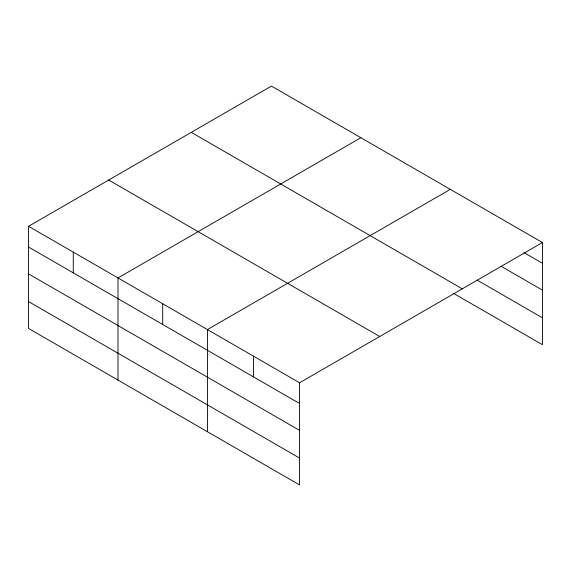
<?xml version="1.0" encoding="UTF-8"?>
<svg xmlns="http://www.w3.org/2000/svg" width="571" height="571" viewBox="0 0 571 571"><rect width="100%" height="100%" fill="white"/><g stroke="black" fill="none" stroke-linecap="round" stroke-linejoin="round"><path stroke-width="0.86" d="M28.55 226.302L299.568 382.777L299.568 484.922L28.55 328.453L28.55 226.302L271.432 86.078L542.45 242.547L542.45 344.698L453.374 293.273M360.865 137.711L117.99 277.941L117.99 380.086M450.305 189.351L207.423 329.574L207.423 431.719M299.568 382.777L542.45 242.547M524.021 252.632L542.45 263.274M500.981 266.2L542.45 290.147M477.178 280.147L542.45 317.826M191.278 132.351L462.303 288.826M108.697 180.029L379.722 336.497M28.55 247.029L299.568 403.497M28.55 273.894L299.568 430.37M28.55 301.581L299.568 458.056M253.495 356.176L253.495 376.896M162.706 303.758L162.706 324.478M73.266 252.118L73.266 272.845"/></g></svg>
